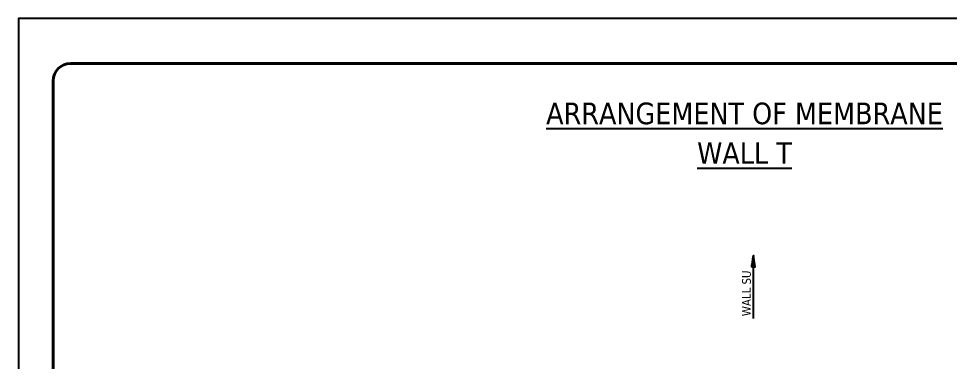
# Model space of a CAD drawing. Extents: x 0 to 50400, y 0 to 35640.
# Drawn here: x 0 to 32313, y 23742 to 35640 of the extents above; entities that cross this region are included whole.
import ezdxf
from ezdxf.enums import TextEntityAlignment as Align

# ---------------------------------------------------------------- set-up
doc = ezdxf.new("R2010")
doc.units = 0
doc.layers.add('KC-2B Note', color=2, linetype='Continuous', lineweight=25)
doc.layers.add('KC-2B Wall Name', color=3, linetype='Continuous', lineweight=25)
doc.layers.add('MULTI-PLOT-AREA', color=2, linetype='Continuous', plot=False)
doc.layers.add('New Scale Title', color=7, linetype='Continuous')
doc.styles.add('Default', font='tahoma.ttf')

# ---------------------------------------------------------------- blocks, each defined once
blk = doc.blocks.new('MULTI-PLOT-AREA')
at = {"layer": 'MULTI-PLOT-AREA'}
blk.add_lwpolyline([(0, 0), (1, 0), (1, 1), (0, 1)], close=True, dxfattribs=at)

msp = doc.modelspace()

# ---------------------------------------------------------------- hatches: boundary and pattern name
at = {"layer": 'KC-2B Wall Name'}
h = msp.add_hatch(dxfattribs=at)
h.set_pattern_fill('SLOPELINE', color=256, scale=0.75, style=0, pattern_type=2)
h.set_pattern_definition([(45, (36713.7119, 14935.0118), (-0.530330086, 0.530330086), [75, -0.075])])
h.paths.add_polyline_path([(25441.96, 27025.66), (25575.46, 27025.66), (25508.71, 27423.16)])

# ---------------------------------------------------------------- linework, layer by layer
msp.add_line((25508.71, 25236.16), (25508.71, 27025.66), dxfattribs=at)
msp.add_lwpolyline([(25441.96, 27025.66), (25575.46, 27025.66), (25508.71, 27423.16)], close=True, dxfattribs=at)
at = {"layer": 'New Scale Title', "color": 7, "linetype": 'Continuous', "lineweight": 40}
for p, q in [((1800, 34080), (48600, 34080)), ((1200, 1800), (1200, 33480))]:
    msp.add_line(p, q, dxfattribs=at)
msp.add_arc((1800, 33480), 600, 90, 180, dxfattribs=at)

# ---------------------------------------------------------------- block references
at = {"layer": 'New Scale Title', "lineweight": 5, "xscale": 50400, "yscale": 35640, "zscale": 1.2}
msp.add_blockref('MULTI-PLOT-AREA', (0, 0), dxfattribs=at)

# ---------------------------------------------------------------- texts
at = {"layer": 'KC-2B Note', "style": 'Default'}
for s, p in [('%%UARRANGEMENT OF MEMBRANE', (25200, 31750.1)), ('%%UWALL T', (25200, 30375.1))]:
    msp.add_text(s, height=750, dxfattribs=at).set_placement(p, align=Align.BOTTOM_CENTER)
at = {"layer": 'KC-2B Wall Name', "style": 'Default'}
msp.add_text('WALL SU', height=300, rotation=90, dxfattribs=at).set_placement((25508.71, 25311.16), align=Align.BOTTOM_LEFT)

doc.saveas('drawing.dxf')
